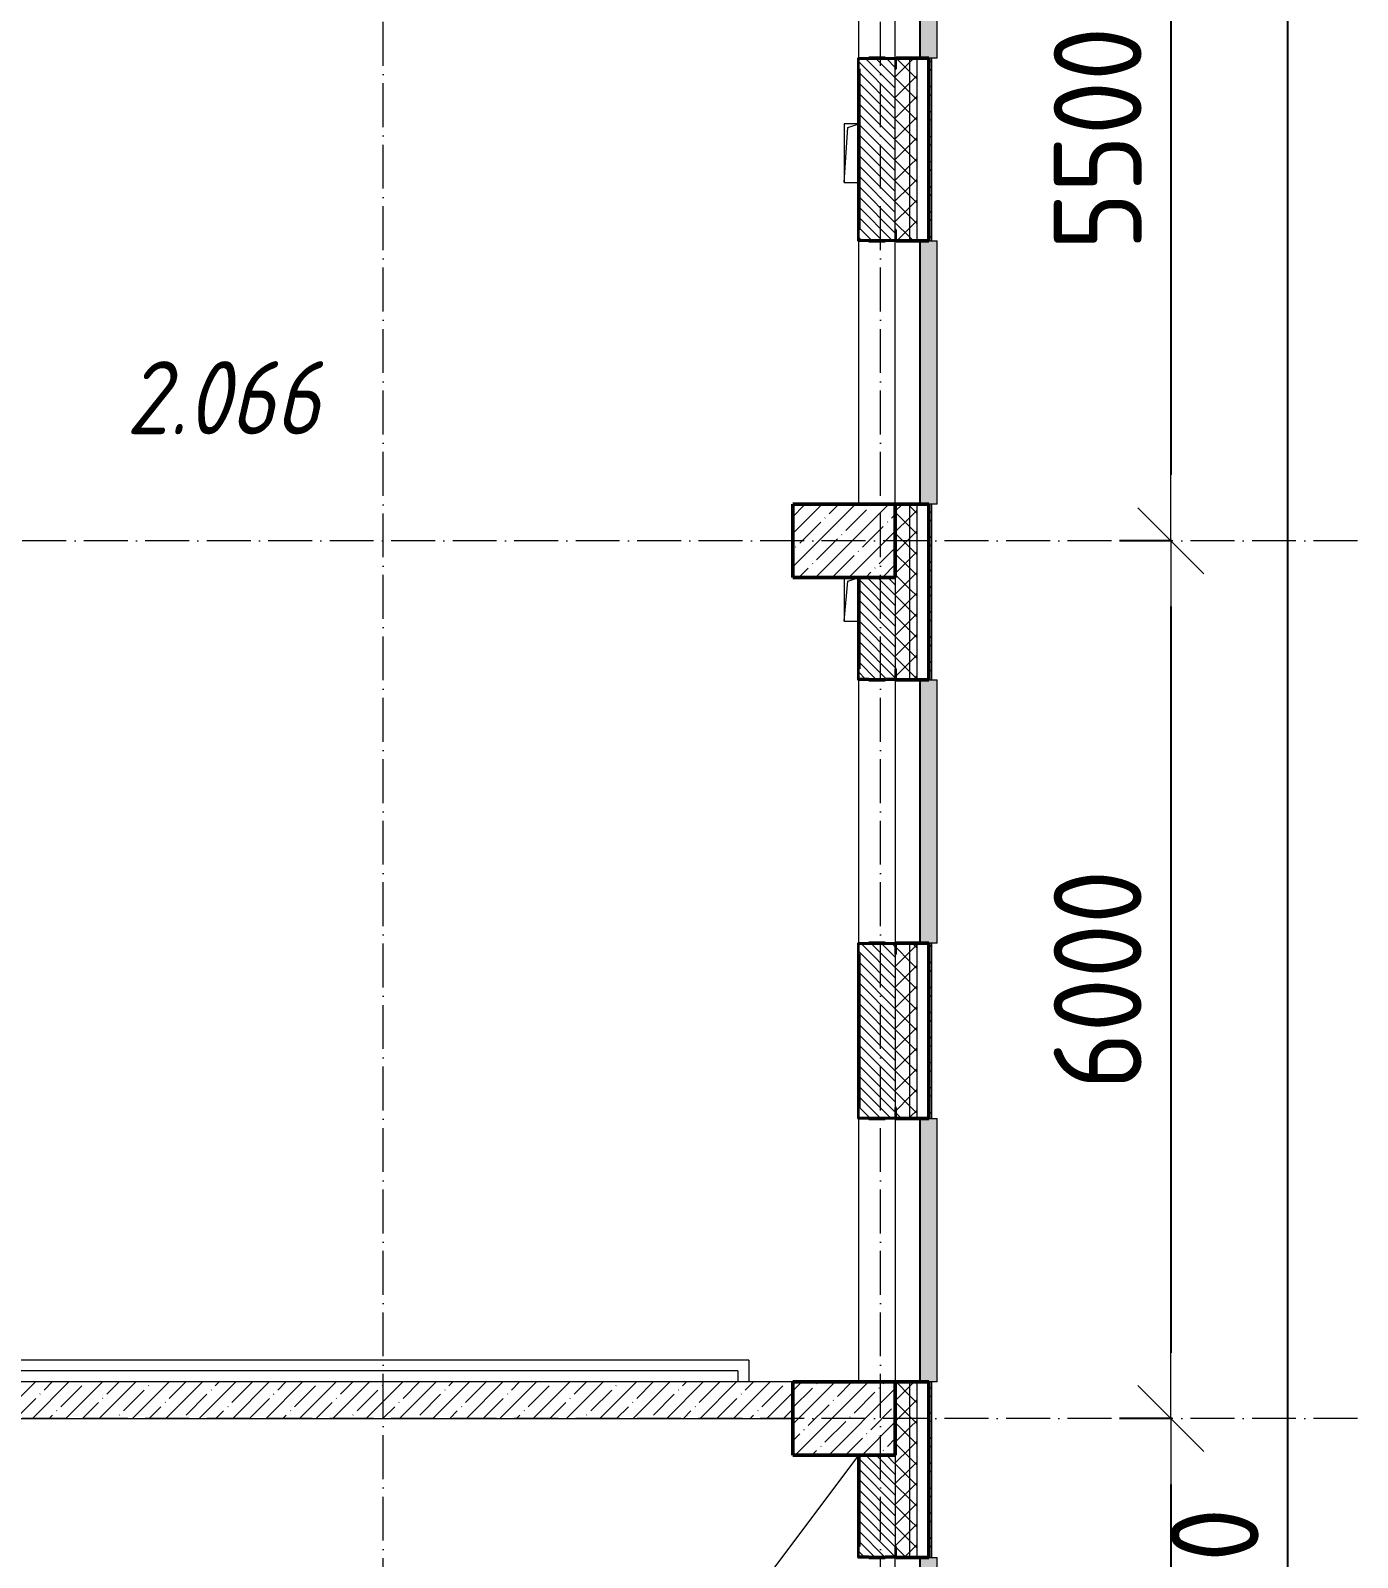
# Model space of a CAD drawing. Header units: millimetres. Extents: x 2294 to 908349, y -83289 to 219220.
# Drawn here: x 25205 to 34271, y 37556 to 47994 of the extents above; entities that cross this region are included whole.
import ezdxf

# ---------------------------------------------------------------- set-up
doc = ezdxf.new("R2010")
doc.units = ezdxf.units.MM
doc.linetypes.add('50_200_ШТРИХ_1Т_ш5_п1_п1_', pattern=[700, 500, -100, 0, -100])
for name, color, linetype, lineweight in [('A-____-____-DIMS', 7, 'Continuous', 9), ('A-DETL-____-OTLN-4', 7, 'Continuous', 18), ('A-GENM-____-MCUT', 7, 'Continuous', 25), ('A-GENM-____-OTLN', 7, 'Continuous', 9), ('A-GENM-____-OTLN-1', 7, 'Continuous', 25), ('A-GLAZ-____-OTLN', 7, 'Continuous', 9), ('A-WALL-____-MCUT-1', 7, 'Continuous', 9), ('A-WALL-____-MCUT-2', 7, 'Continuous', 50), ('A-WALL-____-MCUT-3', 7, 'Continuous', 9), ('A-WALL-____-OTLN', 7, 'Continuous', 9), ('A-WALL-____-PATT-1', 7, 'Continuous', 9), ('A-WALL-FNSH-MCUT-1', 7, 'Continuous', 9), ('S-COLS-____-MCUT', 7, 'Continuous', 50), ('S-COLS-____-OTLN', 7, 'Continuous', 9), ('S-GRID-____-OTLN-1', 7, '50_200_ШТРИХ_1Т_ш5_п1_п1_', 9), ('Марки помещений', 7, 'Continuous', 9)]:
    doc.layers.add(name, color=color, linetype=linetype, lineweight=lineweight)
doc.layers.add('A-GLAZ-____-OTLN-1', color=7, linetype='Continuous', lineweight=9, true_color=0xc0c0c0)
doc.styles.add('ISOCPEUR_I_3', font='isocpeui.ttf', dxfattribs={"width": 0.85, "height": 2.2})
doc.styles.add('СПДС', font='isocpeur.ttf', dxfattribs={"width": 0.9})
doc.dimstyles.new('Размера А3', dxfattribs={"dimtxt": 800, "dimasz": 450, "dimexe": 350, "dimexo": 100, "dimgap": 200, "dimtad": 1, "dimdec": 0, "dimrnd": 10, "dimzin": 0, "dimdsep": 46, "dimtxsty": 'СПДС', "dimblk": 'ARROWHEAD_6', "dimcen": 1, "dimclrd": 5, "dimclre": 5, "dimclrt": 5, "dimazin": 0, "dimtfac": 1, "dimtdec": 0, "dimtmove": 2, "dimatfit": 3, "dimfxl": 1, "dimtolj": 1, "dimtzin": 0, "dimarcsym": 0})
pattern_1 = [(135, (7562.787, 6025.276), (-35.35534, -35.35534), [])]
pattern_2 = [(45, (7562.79, 6025.28), (-85.53659, 85.53659), []), (45, (7619.81, 6025.28), (-85.53659, 85.53659), [])]
pattern_3 = [(45, (7562.79, 6025.28), (-70.71068, 70.71068), []), (135, (7562.79, 6025.28), (-70.71068, -70.71068), [])]

# ---------------------------------------------------------------- blocks, each defined once
blk = doc.blocks.new('BSC_Колонна _Прямоугольная - 500х700-25976089-АР1_План отверстий 2 этажа в осях 1-64_А-ГГ')
at = {"layer": 'S-COLS-____-OTLN'}
h = blk.add_hatch(dxfattribs=at)
h.set_pattern_fill('FP_27', color=256, style=0, pattern_type=2)
h.set_pattern_definition([(315, (-32481.04, 23200), (114.04925, 114.04925), []), (315, (-32481.04, 23085.95), (114.04925, 114.04925), [201.613, -40.323, 3.353, -36.97])])
h.paths.add_polyline_path([(-250, 350), (-250, -350), (250, -350), (250, 350)], flags=0)
at = {"layer": 'S-COLS-____-MCUT'}
for p, q in [((250, 350), (-250, 350)), ((-250, 350), (-250, -350)), ((250, -350), (250, 350)), ((-250, -350), (250, -350))]:
    blk.add_line(p, q, dxfattribs=at)
blk = doc.blocks.new('BSC_Колонна _Прямоугольная - 500х700-V3-АР1_План отверстий 2 этажа в осях 1-64_А-ГГ')
at = {"layer": 'S-COLS-____-OTLN'}
h = blk.add_hatch(dxfattribs=at)
h.set_pattern_fill('FP_29', color=256, style=0, pattern_type=2)
h.set_pattern_definition([(315, (-38481.04, 23200), (114.04925, 114.04925), []), (315, (-38481.04, 23085.95), (114.04925, 114.04925), [201.613, -40.323, 3.353, -36.97])])
h.paths.add_polyline_path([(-250, 237), (-250, -350), (250, -350), (250, 350), (-250, 350)], flags=0)
at = {"layer": 'S-COLS-____-MCUT'}
for p, q in [((250, 350), (-250, 350)), ((-250, 350), (-250, -350)), ((250, -350), (250, 350)), ((-250, -350), (250, -350))]:
    blk.add_line(p, q, dxfattribs=at)
blk = doc.blocks.new('Фахверк_СКБ_Уголок - 250_2700-27497298-АР1_План отверстий 2 этажа в осях 1-64_А-ГГ')
at = {"layer": 'A-GENM-____-MCUT'}
for p, q in [((200, 181), (125, 181)), ((125, 181), (125, 106)), ((125, 106), (131, 106)), ((131, 106), (131, 175)), ((131, 175), (200, 175)), ((200, 175), (200, 181)), ((131, -6), (125, -6)), ((125, -6), (125, -81)), ((125, -81), (200, -81)), ((131, -75), (131, -6)), ((200, -75), (131, -75)), ((200, -81), (200, -75))]:
    blk.add_line(p, q, dxfattribs=at)
blk = doc.blocks.new('AR_Отверстие прямоугольное _в плите_ - AR_Отверстие прямоугольное _в плите_-30510814-АР1_План отверстий 2 этажа в осях 1-64_А-ГГ')
at = {"layer": 'A-GENM-____-OTLN'}
for p, q in [((-50, 150), (-50, -150)), ((-50, -150), (-25, 125)), ((-25, 125), (50, 150)), ((-50, -150), (50, -150))]:
    blk.add_line(p, q, dxfattribs=at)
blk = doc.blocks.new('AR_Отверстие прямоугольное _в плите_ - AR_Отверстие прямоугольное _в плите_-30510902-АР1_План отверстий 2 этажа в осях 1-64_А-ГГ')
at = {"layer": 'A-GENM-____-OTLN'}
for p, q in [((50, 200), (-50, 200)), ((-50, 200), (-50, -200)), ((-50, -200), (-25, 175)), ((-25, 175), (50, 200)), ((-50, -200), (50, -200))]:
    blk.add_line(p, q, dxfattribs=at)
blk = doc.blocks.new('Отлив_СКБ - Отлив витража_120_НВФ-V194-АР1_План отверстий 2 этажа в осях 1-64_А-ГГ')
at = {"layer": 'A-GLAZ-____-OTLN-1'}
for points in [[(1800, -2), (1800, 0), (0, 0), (0, -2), (1544, -2)], [(1544, -120), (1800, -120), (1800, -2), (0, -2), (0, -120)]]:
    blk.add_hatch(color=256, dxfattribs=at).paths.add_polyline_path(points, flags=0)
at = {"layer": 'A-GLAZ-____-OTLN'}
for p, q in [((0, 0), (1800, 0)), ((1800, -2), (0, -2)), ((0, -120), (0, -83)), ((1800, -83), (1800, -120)), ((0, -120), (1800, -120))]:
    blk.add_line(p, q, dxfattribs=at)
blk = doc.blocks.new('2floor')
at = {"layer": 'A-WALL-____-PATT-1'}
h = blk.add_hatch(dxfattribs=at)
h.set_pattern_fill('FP_3', color=256, style=0, pattern_type=2)
h.set_pattern_definition(pattern_2)
h.paths.add_polyline_path([(31363, 47576), (31363, 47806), (31343, 47806), (31343, 47576)], flags=0)
h.paths.add_polyline_path([(31363, 49606), (31363, 54006), (31343, 54006), (31343, 49606)], flags=0)
h = blk.add_hatch(dxfattribs=at)
h.set_pattern_fill('FP_1', color=256, style=0, pattern_type=2)
h.set_pattern_definition(pattern_3)
h.paths.add_polyline_path([(31213, 15556), (31213, 17756), (31119, 17756), (31119, 17681), (31113, 17681), (31113, 15556)], flags=0)
h.paths.add_polyline_path([(31119, 19556), (31213, 19556), (31213, 20756), (31119, 20756), (31119, 20681), (31113, 20681), (31113, 19631), (31119, 19631), (31119, 19562)], flags=0)
h.paths.add_polyline_path([(31213, 22556), (31213, 23756), (31113, 23756), (31113, 22631), (31119, 22631), (31119, 22556)], flags=0)
h.paths.add_polyline_path([(31213, 25556), (31213, 26756), (31119, 26756), (31119, 26681), (31113, 26681), (31113, 25631), (31119, 25631), (31119, 25556)], flags=0)
h.paths.add_polyline_path([(31113, 28556), (31213, 28556), (31213, 29756), (31119, 29756), (31119, 29681), (31113, 29681), (31113, 29056)], flags=0)
h.paths.add_polyline_path([(31119, 31556), (31213, 31556), (31213, 32756), (31113, 32756), (31113, 31631), (31119, 31631), (31119, 31562)], flags=0)
h.paths.add_polyline_path([(31213, 34556), (31213, 35756), (31119, 35756), (31119, 35681), (31113, 35681), (31113, 34631), (31119, 34631), (31119, 34556)], flags=0)
h.paths.add_polyline_path([(31213, 37556), (31213, 38756), (31113, 38756), (31113, 37631), (31119, 37631), (31119, 37556)], flags=0)
h.paths.add_polyline_path([(31119, 40556), (31213, 40556), (31213, 41756), (31119, 41756), (31119, 41681), (31113, 41681), (31113, 40631), (31119, 40631), (31119, 40562)], flags=0)
h.paths.add_polyline_path([(31119, 43556), (31213, 43556), (31213, 44756), (31113, 44756), (31113, 43631), (31119, 43631), (31119, 43562)], flags=0)
h.paths.add_polyline_path([(31213, 46556), (31213, 47806), (31119, 47806), (31119, 47731), (31113, 47731), (31113, 46631), (31119, 46631), (31119, 46556)], flags=0)
h.paths.add_polyline_path([(31213, 49606), (31213, 53756), (31113, 53756), (31113, 49606)], flags=0)
h = blk.add_hatch(dxfattribs=at)
h.set_pattern_fill('FP_1', color=256, style=0, pattern_type=2)
h.set_pattern_definition(pattern_3)
h.paths.add_polyline_path([(31263, 15556), (31263, 17756), (31213, 17756), (31213, 15556)], flags=0)
h.paths.add_polyline_path([(31213, 19556), (31263, 19556), (31263, 20756), (31213, 20756), (31213, 20521)], flags=0)
h.paths.add_polyline_path([(31213, 22556), (31263, 22556), (31263, 23756), (31213, 23756)], flags=0)
h.paths.add_polyline_path([(31263, 25556), (31263, 26756), (31213, 26756), (31213, 25556)], flags=0)
h.paths.add_polyline_path([(31263, 28556), (31263, 29756), (31213, 29756), (31213, 28556)], flags=0)
h.paths.add_polyline_path([(31263, 31556), (31263, 32756), (31213, 32756), (31213, 31556)], flags=0)
h.paths.add_polyline_path([(31263, 34556), (31263, 35756), (31213, 35756), (31213, 34556)], flags=0)
h.paths.add_polyline_path([(31263, 37556), (31263, 38756), (31213, 38756), (31213, 37556)], flags=0)
h.paths.add_polyline_path([(31263, 40556), (31263, 41756), (31213, 41756), (31213, 40556)], flags=0)
h.paths.add_polyline_path([(31263, 43556), (31263, 44756), (31213, 44756), (31213, 43556)], flags=0)
h.paths.add_polyline_path([(31263, 46556), (31263, 47806), (31213, 47806), (31213, 46556)], flags=0)
h.paths.add_polyline_path([(31263, 49606), (31263, 53856), (31213, 53856), (31213, 49606)], flags=0)
h = blk.add_hatch(dxfattribs=at)
h.set_pattern_fill('FP_6', color=256, style=0, pattern_type=2)
h.set_pattern_definition(pattern_1)
h.paths.add_polyline_path([(30932, 46556), (31044, 46556), (31044, 46562), (31113, 46562), (31113, 47800), (31044, 47800), (31044, 47806), (30932, 47806), (30932, 47800), (30863, 47800), (30863, 46562), (30932, 46562)], flags=0)
h = blk.add_hatch(dxfattribs=at)
h.set_pattern_fill('FP_3', color=256, style=0, pattern_type=2)
h.set_pattern_definition(pattern_2)
h.paths.add_polyline_path([(31363, 15746), (31363, 17756), (31343, 17756), (31343, 15746)], flags=0)
h.paths.add_polyline_path([(31363, 19556), (31363, 20756), (31343, 20756), (31343, 19556)], flags=0)
h.paths.add_polyline_path([(31363, 22556), (31363, 23756), (31343, 23756), (31343, 22556)], flags=0)
h.paths.add_polyline_path([(31363, 25556), (31363, 26756), (31343, 26756), (31343, 25556)], flags=0)
h.paths.add_polyline_path([(31363, 28556), (31363, 29756), (31343, 29756), (31343, 28556)], flags=0)
h.paths.add_polyline_path([(31363, 31556), (31363, 32756), (31343, 32756), (31343, 31556)], flags=0)
h.paths.add_polyline_path([(31363, 34556), (31363, 35756), (31343, 35756), (31343, 34556)], flags=0)
h.paths.add_polyline_path([(31363, 37556), (31363, 38756), (31343, 38756), (31343, 37556)], flags=0)
h.paths.add_polyline_path([(31343, 40556), (31363, 40556), (31363, 41756), (31343, 41756), (31343, 41161)], flags=0)
h.paths.add_polyline_path([(31363, 43556), (31363, 44756), (31343, 44756), (31343, 43556)], flags=0)
h.paths.add_polyline_path([(31363, 46556), (31363, 47576), (31343, 47576), (31343, 46556)], flags=0)
h = blk.add_hatch(dxfattribs=at)
h.set_pattern_fill('FP_6', color=256, style=0, pattern_type=2)
h.set_pattern_definition(pattern_1)
h.paths.add_polyline_path([(31044, 40556), (31044, 40562), (31113, 40562), (31113, 41750), (31044, 41750), (31044, 41756), (30932, 41756), (30932, 41750), (30863, 41750), (30863, 40562), (30932, 40562), (30932, 40556)], flags=0)
h.paths.add_polyline_path([(31044, 43556), (31044, 43562), (31113, 43562), (31113, 44256), (30863, 44256), (30863, 43562), (30932, 43562), (30932, 43556)], flags=0)
h = blk.add_hatch(dxfattribs=at)
h.set_pattern_fill('FP_25', color=256, style=0, pattern_type=2)
h.set_pattern_definition([(45, (7562.79, 6025.28), (-114.04925, 114.04925), []), (45, (7676.84, 6025.28), (-114.04925, 114.04925), [201.612, -40.322, 3.353, -36.97])])
h.paths.add_polyline_path([(30413, 38506), (30413, 38756), (22163, 38756), (22163, 38506), (28759, 38506)], flags=0)
h = blk.add_hatch(dxfattribs=at)
h.set_pattern_fill('FP_6', color=256, style=0, pattern_type=2)
h.set_pattern_definition(pattern_1)
h.paths.add_polyline_path([(31044, 34556), (31044, 34562), (31113, 34562), (31113, 35750), (31044, 35750), (31044, 35756), (30932, 35756), (30932, 35750), (30863, 35750), (30863, 34562), (30932, 34562), (30932, 34556)], flags=0)
h.paths.add_polyline_path([(31044, 37556), (31044, 37562), (31113, 37562), (31113, 38256), (30863, 38256), (30863, 37562), (30932, 37562), (30932, 37556)], flags=0)
at = {"layer": 'A-DETL-____-OTLN-4'}
for p, q in [((30113, 38906), (22363, 38906)), ((30038, 38831), (22363, 38831)), ((30038, 38831), (30038, 38756)), ((30113, 38906), (30113, 38756)), ((17663, 20606), (30863, 38256))]:
    blk.add_line(p, q, dxfattribs=at)
at = {"layer": 'A-WALL-____-MCUT-1'}
for p, q in [((30413, 38756), (22163, 38756)), ((22163, 38506), (30413, 38506))]:
    blk.add_line(p, q, dxfattribs=at)
at = {"layer": 'A-WALL-____-MCUT-2'}
for p, q in [((31044, 47806), (30932, 47806)), ((31343, 47806), (31119, 47806)), ((31343, 46556), (31343, 47806)), ((30863, 47731), (30863, 46631)), ((30932, 46556), (31044, 46556)), ((31119, 46556), (31343, 46556)), ((31343, 44756), (31113, 44756)), ((31343, 43556), (31343, 44756)), ((30863, 44256), (30863, 43631)), ((30932, 43556), (31044, 43556)), ((31119, 43556), (31343, 43556)), ((31044, 41756), (30932, 41756)), ((31343, 41756), (31119, 41756)), ((31343, 40556), (31343, 41756)), ((30863, 41681), (30863, 40631)), ((30932, 40556), (31044, 40556)), ((31119, 40556), (31343, 40556)), ((31343, 38756), (31113, 38756)), ((31343, 37556), (31343, 38756)), ((30863, 38256), (30863, 37631)), ((30932, 37556), (31044, 37556)), ((31119, 37556), (31343, 37556))]:
    blk.add_line(p, q, dxfattribs=at)
at = {"layer": 'A-WALL-____-MCUT-3'}
for p, q in [((31213, 46556), (31213, 47806)), ((31263, 46556), (31263, 47806)), ((31113, 46631), (31113, 47731)), ((31213, 43556), (31213, 44756)), ((31263, 43556), (31263, 44756)), ((31113, 44256), (31113, 43631)), ((31213, 40556), (31213, 41756)), ((31263, 40556), (31263, 41756)), ((31113, 41681), (31113, 40631)), ((31213, 37556), (31213, 38756)), ((31263, 37556), (31263, 38756)), ((31113, 38256), (31113, 37631))]:
    blk.add_line(p, q, dxfattribs=at)
at = {"layer": 'A-WALL-____-OTLN'}
for p, q in [((30863, 47806), (30863, 49606)), ((31113, 47806), (31113, 49606)), ((30863, 44756), (30863, 46556)), ((31113, 44756), (31113, 46556)), ((30863, 41756), (30863, 43556)), ((31113, 43556), (31113, 41756)), ((31113, 41756), (31113, 41756)), ((30863, 38756), (30863, 40556)), ((31113, 40556), (31113, 40556)), ((31113, 40556), (31113, 38756)), ((31113, 35756), (31113, 37556))]:
    blk.add_line(p, q, dxfattribs=at)
at = {"layer": 'A-WALL-FNSH-MCUT-1'}
for p, q in [((31363, 47806), (31343, 47806)), ((31363, 46556), (31363, 47806)), ((31343, 46556), (31363, 46556)), ((31363, 44756), (31343, 44756)), ((31363, 43556), (31363, 44756)), ((31343, 43556), (31363, 43556)), ((31363, 41756), (31343, 41756)), ((31363, 40556), (31363, 41756)), ((31343, 40556), (31363, 40556)), ((31363, 38756), (31343, 38756)), ((31363, 37556), (31363, 38756)), ((31343, 37556), (31363, 37556))]:
    blk.add_line(p, q, dxfattribs=at)
at = {"layer": 'A-GENM-____-OTLN'}
for name, p in [('AR_Отверстие прямоугольное _в плите_ - AR_Отверстие прямоугольное _в плите_-30510902-АР1_План отверстий 2 этажа в осях 1-64_А-ГГ', (30813, 47156)), ('AR_Отверстие прямоугольное _в плите_ - AR_Отверстие прямоугольное _в плите_-30510814-АР1_План отверстий 2 этажа в осях 1-64_А-ГГ', (30813, 44106))]:
    blk.add_blockref(name, p, dxfattribs=at)
at = {"layer": 'A-GENM-____-OTLN-1'}
for p, rotation in [((30938, 47931), 269.9999999999999), ((31038, 46431), 89.99999999999991), ((31038, 43431), 89.99999999999991), ((30938, 41881), 269.9999999999999), ((31038, 40431), 89.99999999999991), ((31038, 37431), 89.99999999999991)]:
    blk.add_blockref('Фахверк_СКБ_Уголок - 250_2700-27497298-АР1_План отверстий 2 этажа в осях 1-64_А-ГГ', p, dxfattribs=dict(at, rotation=rotation))
at = {"layer": 'A-GLAZ-____-OTLN', "rotation": 90}
for p in [(31280, 47806), (31280, 44756), (31280, 41756), (31280, 38756), (31280, 35756)]:
    blk.add_blockref('Отлив_СКБ - Отлив витража_120_НВФ-V194-АР1_План отверстий 2 этажа в осях 1-64_А-ГГ', p, dxfattribs=at)
at = {"layer": 'S-COLS-____-OTLN', "rotation": 89.9999999999999}
for name, p in [('BSC_Колонна _Прямоугольная - 500х700-V3-АР1_План отверстий 2 этажа в осях 1-64_А-ГГ', (30763, 44506)), ('BSC_Колонна _Прямоугольная - 500х700-25976089-АР1_План отверстий 2 этажа в осях 1-64_А-ГГ', (30763, 38506))]:
    blk.add_blockref(name, p, dxfattribs=at)
at = {"layer": 'Марки помещений', "insert": (25858, 45734), "char_height": 500, "width": 785.65, "attachment_point": 1, "style": 'ISOCPEUR_I_3'}
blk.add_mtext('2.066', dxfattribs=at)
blk = doc.blocks.new('ARROWHEAD_6')
at = {"color": 0, "linetype": 'Continuous'}
for p, q in [((-0.5, -0.5), (0.5, 0.5)), ((0, 0), (-1, 0))]:
    blk.add_line(p, q, dxfattribs=at)
blk = doc.blocks.new('*D2793')
at = {"layer": 'A-____-____-DIMS', "color": 0, "lineweight": -2, "transparency": 16777216}
for p, q in [((191022, 50006), (190666, 50006)), ((191016, 49556), (191016, 44956)), ((191022, 44506), (190666, 44506))]:
    blk.add_line(p, q, dxfattribs=at)
at = {"layer": 'Defpoints', "color": 0, "transparency": 16777216}
for p in [(191122, 50006), (191016, 44506), (191122, 44506)]:
    blk.add_point(p, dxfattribs=at)
at = {"layer": 'A-____-____-DIMS', "color": 0, "lineweight": -2, "transparency": 16777216, "xscale": 450, "yscale": 450, "zscale": 450}
for p, rotation in [((191016, 50006), 90), ((191016, 44506), 270)]:
    blk.add_blockref('ARROWHEAD_6', p, dxfattribs=dict(at, rotation=rotation))
at = {"layer": 'A-____-____-DIMS', "color": 0, "transparency": 16777216, "insert": (190516, 47256), "char_height": 600, "attachment_point": 5, "rotation": 90, "style": 'СПДС'}
blk.add_mtext('\\A1;5500', dxfattribs=at)
blk = doc.blocks.new('*D2794')
at = {"layer": 'A-____-____-DIMS', "color": 0, "lineweight": -2, "transparency": 16777216}
for p, q in [((191022, 44506), (190666, 44506)), ((191016, 44056), (191016, 38956)), ((191022, 38506), (190666, 38506))]:
    blk.add_line(p, q, dxfattribs=at)
at = {"layer": 'Defpoints', "color": 0, "transparency": 16777216}
for p in [(191122, 44506), (191016, 38506), (191122, 38506)]:
    blk.add_point(p, dxfattribs=at)
at = {"layer": 'A-____-____-DIMS', "color": 0, "lineweight": -2, "transparency": 16777216, "xscale": 450, "yscale": 450, "zscale": 450}
for p, rotation in [((191016, 44506), 90), ((191016, 38506), 270)]:
    blk.add_blockref('ARROWHEAD_6', p, dxfattribs=dict(at, rotation=rotation))
at = {"layer": 'A-____-____-DIMS', "color": 0, "transparency": 16777216, "insert": (190516, 41506), "char_height": 600, "attachment_point": 5, "rotation": 90, "style": 'СПДС'}
blk.add_mtext('\\A1;6000', dxfattribs=at)
blk = doc.blocks.new('*D2795')
at = {"layer": 'A-____-____-DIMS', "color": 0, "lineweight": -2, "transparency": 16777216}
for p, q in [((191022, 38506), (190666, 38506)), ((191016, 38056), (191016, 32956)), ((191022, 32506), (190666, 32506))]:
    blk.add_line(p, q, dxfattribs=at)
at = {"layer": 'Defpoints', "color": 0, "transparency": 16777216}
for p in [(191122, 38506), (191016, 32506), (191122, 32506)]:
    blk.add_point(p, dxfattribs=at)
at = {"layer": 'A-____-____-DIMS', "color": 0, "lineweight": -2, "transparency": 16777216, "xscale": 450, "yscale": 450, "zscale": 450}
for p, rotation in [((191016, 38506), 90), ((191016, 32506), 270)]:
    blk.add_blockref('ARROWHEAD_6', p, dxfattribs=dict(at, rotation=rotation))
at = {"layer": 'A-____-____-DIMS', "color": 0, "transparency": 16777216, "insert": (190516, 35506), "char_height": 600, "attachment_point": 5, "rotation": 90, "style": 'СПДС'}
blk.add_mtext('\\A1;6000', dxfattribs=at)
blk = doc.blocks.new('*D2799')
at = {"layer": 'A-____-____-DIMS', "color": 0, "lineweight": -2, "transparency": 16777216}
for p, q in [((191810, 53656), (192166, 53656)), ((191816, 20656), (191816, 53206)), ((191810, 20206), (192166, 20206))]:
    blk.add_line(p, q, dxfattribs=at)
at = {"layer": 'Defpoints', "color": 0, "transparency": 16777216}
for p in [(191710, 53656), (191816, 53656), (191710, 20206)]:
    blk.add_point(p, dxfattribs=at)
at = {"layer": 'A-____-____-DIMS', "color": 0, "lineweight": -2, "transparency": 16777216, "xscale": 450, "yscale": 450, "zscale": 450}
for p, rotation in [((191816, 53656), 90), ((191816, 20206), 270)]:
    blk.add_blockref('ARROWHEAD_6', p, dxfattribs=dict(at, rotation=rotation))
at = {"layer": 'A-____-____-DIMS', "color": 0, "transparency": 16777216, "insert": (191316, 36931), "char_height": 600, "attachment_point": 5, "rotation": 90, "style": 'СПДС'}
blk.add_mtext('\\A1;33450', dxfattribs=at)
blk = doc.blocks.new('3osi')
at = {"layer": 'S-GRID-____-OTLN-1', "color": 251, "ltscale": 0.6, "true_color": 0x636466}
for p, q in [((185633.5, 1542.7), (185633.5, 55906.2)), ((189033.5, 1542.7), (189033.5, 55906.2)), ((192291.2, 44506.3), (160914.7, 44506.3)), ((192291.2, 38506.3), (160914.7, 38506.3))]:
    blk.add_line(p, q, dxfattribs=at)
at = {"layer": 'A-____-____-DIMS'}
for base, p1, p2, picture, middle in [((191816, 53656.3), (191710, 20206.3), (191710, 53656.3), '*D2799', (191316, 36931.3)), ((191016, 44506.3), (191122.1, 50006.3), (191122.1, 44506.3), '*D2793', (190516, 47256.3)), ((191016, 38506.3), (191122.1, 44506.3), (191122.1, 38506.3), '*D2794', (190516, 41506.3)), ((191016, 32506.3), (191122.1, 38506.3), (191122.1, 32506.3), '*D2795', (190516, 35506.3))]:
    dim = blk.add_linear_dim(base=base, p1=p1, p2=p2, angle=90, dimstyle='Размера А3', override={"dimtxt": 600, "dimclrd": 0, "dimclre": 0, "dimclrt": 0}, dxfattribs=at)
    dim.commit()
    dim.dimension.update_dxf_attribs({"geometry": picture, "text_midpoint": middle})

msp = doc.modelspace()

# ---------------------------------------------------------------- block references
for name, p in [('3osi', (-158020.7, 0)), ('2floor', (0, 0))]:
    msp.add_blockref(name, p)

doc.saveas('drawing.dxf')
